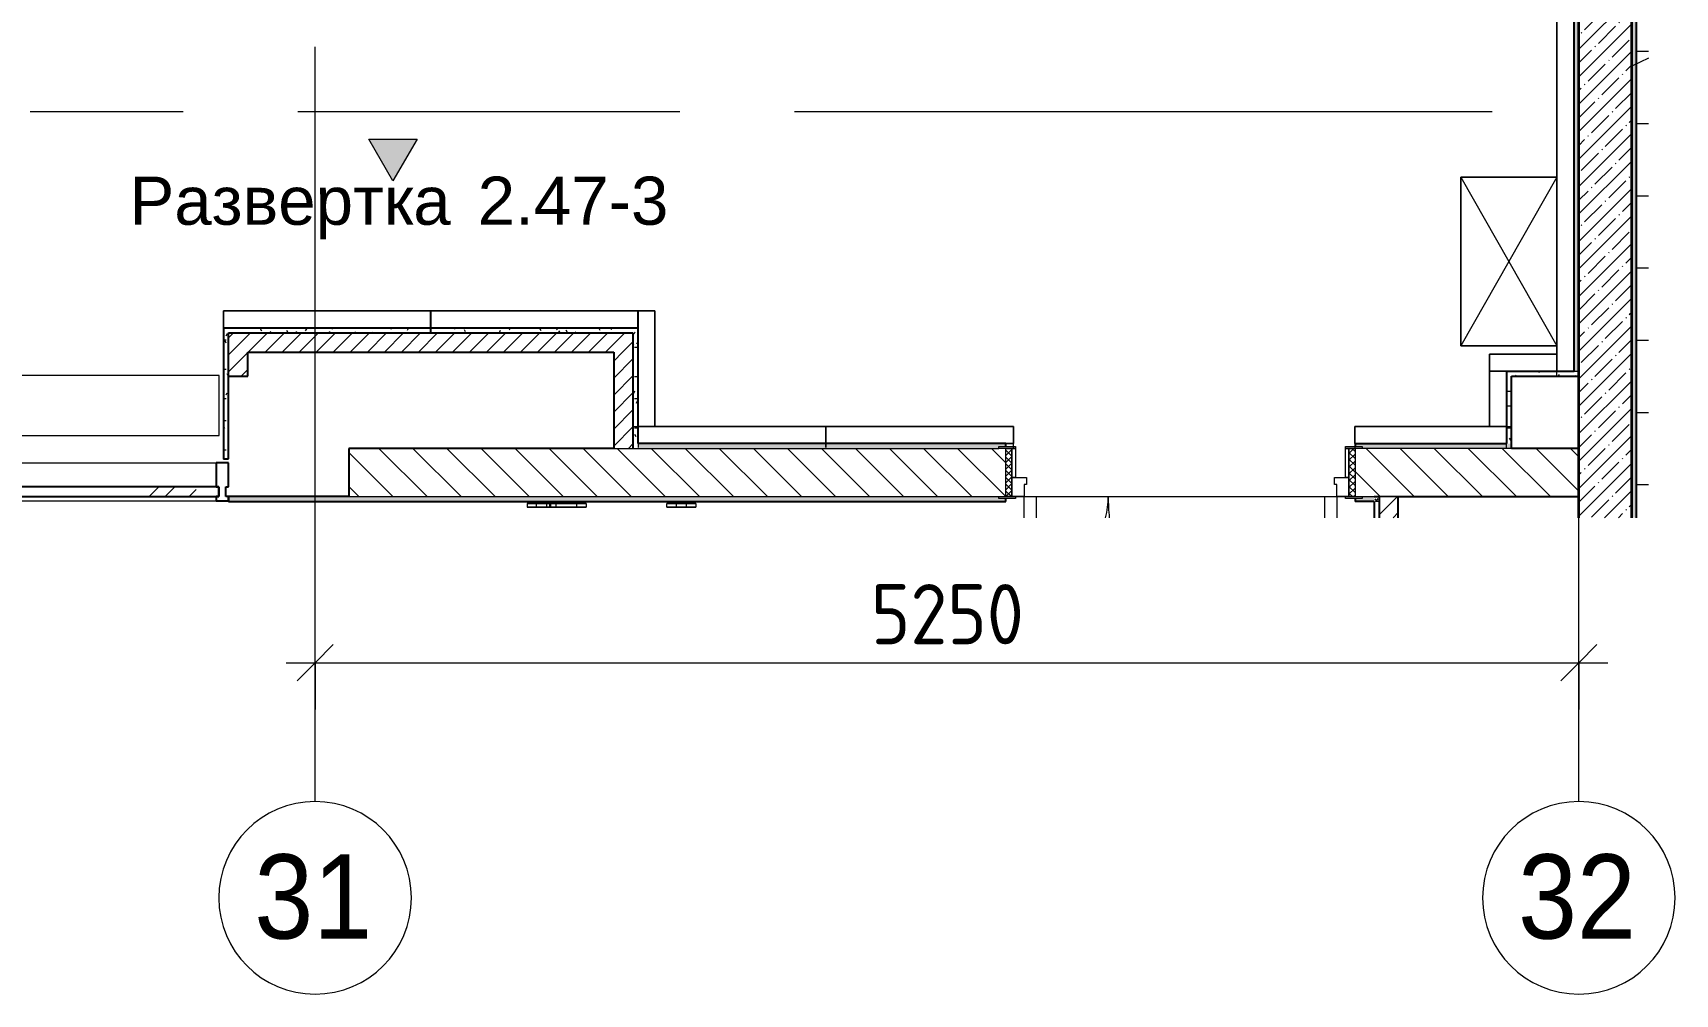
# Model space of a CAD drawing. Header units: millimetres. Extents: x 108302 to 166327, y -1987 to 21700.
# Drawn here: x 114787 to 121610, y 11333 to 15326 of the extents above; entities that cross this region are included whole.
import ezdxf

# ---------------------------------------------------------------- set-up
doc = ezdxf.new("R2010")
doc.units = ezdxf.units.MM
doc.linetypes.add('Осевая', pattern=[3175, 635, -476.25, 1587.5, -476.25])
for name, color, linetype, lineweight in [('A-ANNO-DIMS', 7, 'Continuous', 9), ('A-ANNO-DIMS-100', 7, 'Continuous', 9), ('A-DOOR', 7, 'Continuous', 9), ('A-DOOR-1', 7, 'Continuous', 13), ('A-DOOR-FRAM', 7, 'Continuous', 13), ('A-DOOR-FRAM-1', 7, 'Continuous', 9), ('A-GLAZ-CURT', 7, 'Continuous', 9), ('A-GLAZ-CURT-1', 7, 'Continuous', 25), ('A-GLAZ-CWMG', 7, 'Continuous', 9), ('A-GLAZ-CWMG-1', 7, 'Continuous', 25), ('A-WALL', 7, 'Continuous', 9), ('G-ANNO-SYMB', 7, 'Continuous', 9), ('I-WALL', 7, 'Continuous', 9), ('S-STRS-1', 7, 'Continuous', 9), ('S-STRS-MBND', 7, 'Continuous', 9), ('Оси', 7, 'Continuous', 9), ('Оси-1', 7, 'Continuous', 20), ('Оси-2', 7, 'Осевая', 9)]:
    doc.layers.add(name, color=color, linetype=linetype, lineweight=lineweight)
for name, color, linetype, lineweight, true_color in [('A-WALL-1', 7, 'Continuous', 35, 0x3c3c3c), ('A-WALL-3', 7, 'Continuous', 25, 0x3c3c3c), ('A-WALL-FNSH-1', 7, 'Continuous', 13, 0x3c3c3c), ('I-FURN-1', 7, 'Continuous', 9, 0xf0f0f0)]:
    doc.layers.add(name, color=color, linetype=linetype, lineweight=lineweight, true_color=true_color)
doc.styles.add('Arial', font='arial.ttf', dxfattribs={"width": 0.9, "height": 350})
doc.styles.add('Arial_1', font='arial.ttf', dxfattribs={"height": 200})
doc.styles.add('ISOCPEUR', font='isocpeur.ttf', dxfattribs={"width": 0.9, "height": 250})
doc.dimstyles.new('ISO-2_5_0_9К_БОЛЬШОЙ', dxfattribs={"dimscale": 304.8, "dimtxt": 248.995294, "dimasz": 0.492126, "dimexe": 0.393701, "dimexo": 0.984252, "dimgap": 0, "dimtad": 1, "dimdec": 0, "dimrnd": 10, "dimzin": 0, "dimdsep": 46, "dimtxsty": 'ISOCPEUR', "dimblk1": 'OBLIQUE', "dimblk2": 'OBLIQUE', "dimsah": 1, "dimcen": 0.09, "dimdle": 0.393701, "dimazin": 0, "dimtfac": 1, "dimtdec": 4, "dimtix": 1, "dimtmove": 0, "dimatfit": 3, "dimfxl": 1, "dimtvp": 1, "dimtolj": 1, "dimtzin": 0, "dimarcsym": 2})
pattern_1 = [(45, (0, 0), (-35.35534, 35.35534), [])]
pattern_2 = [(0, (0, 0), (121.92, 30.48), [10.058, -81.382, 10.058, -81.382, -487.68]), (0, (0, 0), (121.92, 30.48), [-182.88, 10.058, -172.822, 10.058, -81.382, -213.36]), (0, (0, 0), (121.92, 30.48), [-457.2, 10.058, -50.902, 10.058, -142.342]), (120, (45.72, 15.24), (-87.356454, 90.345817), [10.058, -81.382, 10.058, -81.382, -487.68]), (120, (45.72, 15.24), (-87.356454, 90.345817), [-182.88, 10.058, -172.822, 10.058, -81.382, -213.36]), (120, (45.72, 15.24), (-87.356454, 90.345817), [-457.2, 10.058, -50.902, 10.058, -142.342]), (240, (60.96, 76.2), (-34.563546, -120.825817), [10.058, -81.382, 10.058, -81.382, -487.68]), (240, (60.96, 76.2), (-34.563546, -120.825817), [-182.88, 10.058, -172.822, 10.058, -81.382, -213.36]), (240, (60.96, 76.2), (-34.563546, -120.825817), [-457.2, 10.058, -50.902, 10.058, -142.342])]

# ---------------------------------------------------------------- blocks, each defined once
blk = doc.blocks.new('Стол базовый прямоугольный - 5_7-26328560-План разверток пом_ 2_47_ Этаж 2')
at = {"layer": 'I-FURN-1'}
for p, q in [((1000, 125), (-1000, 125)), ((-1000, 125), (-1000, -125)), ((1000, -125), (1000, 125)), ((-1000, -125), (1000, -125))]:
    blk.add_line(p, q, dxfattribs=at)
blk = doc.blocks.new('Шкаф параметрический - 1_126-26329240-План разверток пом_ 2_47_ Этаж 2')
at = {"layer": 'I-FURN-1'}
for p, q in [((700, 0), (0, 0)), ((0, 0), (700, 0)), ((0, 0), (700, -400)), ((0, -400), (700, 0)), ((0, 0), (0, -400)), ((0, -400), (0, 0)), ((700, -400), (700, 0)), ((700, 0), (700, -400)), ((0, -400), (700, -400)), ((700, -400), (0, -400))]:
    blk.add_line(p, q, dxfattribs=at)
blk = doc.blocks.new('Дерево_ декор 4 - Дерево_ декор 4-32360992-План разверток пом_ 2_47_ Этаж 2')
at = {"layer": 'I-FURN-1'}
for p, q in [((0, -8.3), (-60, -8.3)), ((-60, -8.3), (-21, -8.3)), ((-60, -8.3), (-60, -24.3)), ((-21, -24.3), (-60, -24.3)), ((-60, -24.3), (0, -24.3)), ((-21, -8.3), (20.9, -8.3)), ((-21, -24.3), (-21, -8.3)), ((20.9, -24.3), (-21, -24.3)), ((38, -8.3), (0, -8.3)), ((0, -24.3), (38, -24.3)), ((20.9, -8.3), (33.1, -8.3)), ((20.9, -8.3), (20.9, -24.3)), ((33.1, -24.3), (20.9, -24.3)), ((33.1, -8.3), (147.2, -8.3)), ((33.1, -8.3), (33.1, -24.3)), ((147.2, -24.3), (33.1, -24.3)), ((60, -8.3), (38, -8.3)), ((185.4, -8.3), (38, -8.3)), ((38, -8.3), (60, -8.3)), ((38, -8.3), (38, -24.3)), ((60, -24.3), (38, -24.3)), ((38, -24.3), (185.4, -24.3)), ((38, -24.3), (60, -24.3)), ((60, -8.3), (60, -24.3)), ((147.2, -8.3), (185.4, -8.3)), ((147.2, -24.3), (147.2, -8.3)), ((185.4, -24.3), (147.2, -24.3)), ((185.4, -8.3), (185.4, -24.3))]:
    blk.add_line(p, q, dxfattribs=at)
blk = doc.blocks.new('Дервево_ ствол_ декор 4 - Дервево_ ствол_ декор 4-30727129-План разверток пом_ 2_47_ Этаж 2')
at = {"layer": 'I-FURN-1'}
for p, q in [((0, -8.3), (-60, -8.3)), ((-60, -8.3), (-40.5, -8.3)), ((-60, -24.3), (-60, -8.3)), ((-40.5, -24.3), (-60, -24.3)), ((-60, -24.3), (0, -24.3)), ((-40.5, -8.3), (-19.5, -8.3)), ((-19.5, -24.3), (-40.5, -24.3)), ((-19.5, -8.3), (19.5, -8.3)), ((-19.5, -24.3), (-19.5, -8.3)), ((19.5, -24.3), (-19.5, -24.3)), ((60, -8.3), (0, -8.3)), ((0, -24.3), (60, -24.3)), ((19.5, -8.3), (33.1, -8.3)), ((19.5, -8.3), (19.5, -24.3)), ((33.1, -24.3), (19.5, -24.3)), ((33.1, -8.3), (60, -8.3)), ((60, -24.3), (33.1, -24.3)), ((60, -8.3), (60, -24.3))]:
    blk.add_line(p, q, dxfattribs=at)
blk = doc.blocks.new('Мат в спортивном зале - Т6_1-31227204-План разверток пом_ 2_47_ Этаж 2')
at = {"layer": 'I-FURN-1'}
for p, q in [((101.3, 925.9), (101.3, 906.7)), ((881.3, 909.3), (101.3, 909.3)), ((101.3, 909.3), (101.3, 839.3)), ((101.3, 839.3), (101.3, 909.3)), ((101.3, 909.3), (881.3, 909.3)), ((881.3, 906.7), (881.3, 925.9)), ((881.3, 839.3), (881.3, 909.3)), ((881.3, 909.3), (881.3, 839.3)), ((101.3, 839.3), (881.3, 839.3)), ((811.3, 839.3), (101.3, 839.3)), ((881.3, 839.3), (811.3, 839.3))]:
    blk.add_line(p, q, dxfattribs=at)
blk = doc.blocks.new('Мат в спортивном зале - Т6-31175905-План разверток пом_ 2_47_ Этаж 2')
at = {"layer": 'I-FURN-1'}
for p, q in [((101.3, 925.9), (101.3, 906.7)), ((881.3, 909.3), (101.3, 909.3)), ((101.3, 909.3), (101.3, 839.3)), ((101.3, 839.3), (101.3, 909.3)), ((101.3, 909.3), (881.3, 909.3)), ((881.3, 906.7), (881.3, 925.9)), ((881.3, 839.3), (881.3, 909.3)), ((881.3, 909.3), (881.3, 839.3)), ((101.3, 839.3), (881.3, 839.3)), ((881.3, 839.3), (101.3, 839.3))]:
    blk.add_line(p, q, dxfattribs=at)
blk = doc.blocks.new('Мат в спортивном зале - Т9-31176880-План разверток пом_ 2_47_ Этаж 2')
at = {"layer": 'I-FURN-1'}
for p, q in [((251.3, 925.9), (251.3, 906.7)), ((881.3, 909.3), (251.3, 909.3)), ((251.3, 909.3), (251.3, 839.3)), ((251.3, 839.3), (251.3, 909.3)), ((251.3, 909.3), (881.3, 909.3)), ((881.3, 906.7), (881.3, 925.9)), ((881.3, 839.3), (881.3, 909.3)), ((881.3, 909.3), (881.3, 839.3)), ((251.3, 839.3), (881.3, 839.3)), ((321.3, 839.3), (251.3, 839.3)), ((881.3, 839.3), (321.3, 839.3))]:
    blk.add_line(p, q, dxfattribs=at)
blk = doc.blocks.new('Мат в спортивном зале - Т13-31176944-План разверток пом_ 2_47_ Этаж 2')
at = {"layer": 'I-FURN-1'}
for p, q in [((651.3, 925.9), (651.3, 906.7)), ((881.3, 909.3), (651.3, 909.3)), ((651.3, 909.3), (651.3, 839.3)), ((651.3, 839.3), (651.3, 909.3)), ((651.3, 909.3), (881.3, 909.3)), ((881.3, 906.7), (881.3, 925.9)), ((881.3, 839.3), (881.3, 909.3)), ((881.3, 909.3), (881.3, 839.3)), ((651.3, 839.3), (881.3, 839.3)), ((881.3, 839.3), (651.3, 839.3))]:
    blk.add_line(p, q, dxfattribs=at)
blk = doc.blocks.new('Мат в спортивном зале - Т12-31176922-План разверток пом_ 2_47_ Этаж 2')
at = {"layer": 'I-FURN-1'}
for p, q in [((601.3, 925.9), (601.3, 906.7)), ((881.3, 909.3), (601.3, 909.3)), ((601.3, 909.3), (601.3, 839.3)), ((601.3, 839.3), (601.3, 909.3)), ((601.3, 909.3), (811.3, 909.3)), ((811.3, 909.3), (881.3, 909.3)), ((881.3, 906.7), (881.3, 925.9)), ((881.3, 839.3), (881.3, 909.3)), ((881.3, 909.3), (881.3, 839.3)), ((601.3, 839.3), (881.3, 839.3)), ((881.3, 839.3), (601.3, 839.3))]:
    blk.add_line(p, q, dxfattribs=at)
blk = doc.blocks.new('Мат в спортивном зале - Т20-31224349-План разверток пом_ 2_47_ Этаж 2')
at = {"layer": 'I-FURN-1'}
for p, q in [((-668.7, 925.9), (-668.7, 906.7)), ((881.3, 909.3), (-668.7, 909.3)), ((-668.7, 909.3), (-668.7, 839.3)), ((-668.7, 839.3), (-668.7, 909.3)), ((-668.7, 909.3), (-666.1, 909.3)), ((-666.1, 909.3), (881.3, 909.3)), ((881.3, 906.7), (881.3, 925.9)), ((881.3, 839.3), (881.3, 909.3)), ((881.3, 909.3), (881.3, 839.3)), ((-668.7, 839.3), (881.3, 839.3)), ((-666.1, 839.3), (-668.7, 839.3)), ((-600.3, 839.3), (-666.1, 839.3)), ((76, 839.3), (-600.3, 839.3)), ((776, 839.3), (76, 839.3)), ((811.3, 839.3), (776, 839.3)), ((881.3, 839.3), (811.3, 839.3))]:
    blk.add_line(p, q, dxfattribs=at)
blk = doc.blocks.new('Мат в спортивном зале - Т24-31224378-План разверток пом_ 2_47_ Этаж 2')
at = {"layer": 'I-FURN-1'}
for p, q in [((21.3, 925.9), (21.3, 906.7)), ((881.3, 909.3), (21.3, 909.3)), ((21.3, 909.3), (21.3, 839.3)), ((21.3, 839.3), (21.3, 909.3)), ((21.3, 909.3), (881.3, 909.3)), ((881.3, 906.7), (881.3, 925.9)), ((881.3, 839.3), (881.3, 909.3)), ((881.3, 909.3), (881.3, 839.3)), ((21.3, 839.3), (881.3, 839.3)), ((881.3, 839.3), (21.3, 839.3))]:
    blk.add_line(p, q, dxfattribs=at)
blk = doc.blocks.new('Мат в спортивном зале - Т25-31224382-План разверток пом_ 2_47_ Этаж 2')
at = {"layer": 'I-FURN-1'}
for p, q in [((401.3, 925.9), (401.3, 906.7)), ((881.3, 909.3), (401.3, 909.3)), ((401.3, 909.3), (401.3, 839.3)), ((401.3, 839.3), (401.3, 909.3)), ((401.3, 909.3), (881.3, 909.3)), ((881.3, 906.7), (881.3, 925.9)), ((881.3, 839.3), (881.3, 909.3)), ((881.3, 909.3), (881.3, 839.3)), ((401.3, 839.3), (881.3, 839.3)), ((881.3, 839.3), (401.3, 839.3))]:
    blk.add_line(p, q, dxfattribs=at)
blk = doc.blocks.new('110_Дверь_СКБ_2Ст - Д-6_п__ ДОО_Дв_1450x2100h_Дверь из раздевальной в коридор-32371698-План разверток пом_ 2_47_ Этаж 2')
at = {"layer": 'A-DOOR'}
h = blk.add_hatch(dxfattribs=at)
h.set_pattern_fill('FP_10', color=256, style=0, pattern_type=2)
h.set_pattern_definition([(225, (1576.41, -164.685), (-14.14214, 14.14214), []), (135, (1576.41, -164.685), (14.14214, 14.14214), [])])
h.paths.add_polyline_path([(737.5, -100), (737.5, 100), (712.5, 100), (712.5, -100)])
at = {"layer": 'A-DOOR-FRAM-1'}
h = blk.add_hatch(dxfattribs=at)
h.set_pattern_fill('FP_11', color=256, style=0, pattern_type=2)
h.set_pattern_definition([(315, (-546.384, -164.685), (-14.1421, -14.1421), []), (225, (-546.384, -164.685), (-14.1421, 14.1421), [])])
h.paths.add_polyline_path([(-687.5, -100), (-687.5, 100), (-712.5, 100), (-712.5, -100)])
at = {"layer": 'A-DOOR'}
for centre, radius, start, end in [((-637.5, -100), 350, 345.47839, 0), ((662.5, -100), 950, 180, 185.28988)]:
    blk.add_arc(centre, radius, start, end, dxfattribs=at)
at = {"layer": 'A-DOOR-1'}
for p, q in [((-637.5, -100), (-587.5, -100)), ((-637.5, -187.5), (-637.5, -100)), ((-587.5, -100), (-587.5, -187.5)), ((612.5, -100), (662.5, -100)), ((612.5, -187.5), (612.5, -100)), ((662.5, -100), (662.5, -187.5))]:
    blk.add_line(p, q, dxfattribs=at)
at = {"layer": 'A-DOOR-FRAM'}
for p, q in [((-742.5, 108), (-672.5, 108)), ((-742.5, 100), (-742.5, 108)), ((-672.5, 100), (-742.5, 100)), ((-712.5, 100), (-687.5, 100)), ((-712.5, -100), (-712.5, 100)), ((-687.5, 100), (-687.5, -100)), ((-687.5, 100), (-672.5, 100)), ((-687.5, -20), (-687.5, 100)), ((-672.5, 108), (-672.5, 100)), ((-672.5, 100), (-672.5, -20)), ((697.5, 100), (697.5, 108)), ((697.5, 108), (767.5, 108)), ((697.5, -20), (697.5, 100)), ((697.5, 100), (712.5, 100)), ((767.5, 100), (697.5, 100)), ((712.5, -100), (712.5, 100)), ((712.5, 100), (737.5, 100)), ((712.5, 100), (712.5, -20)), ((737.5, 100), (737.5, -100)), ((767.5, 108), (767.5, 100)), ((-687.5, -20), (-627.5, -20)), ((-687.5, -100), (-687.5, -20)), ((-672.5, -20), (-687.5, -20)), ((-637.5, -50), (-637.5, -100)), ((-627.5, -50), (-637.5, -50)), ((-627.5, -20), (-627.5, -50)), ((652.5, -20), (712.5, -20)), ((652.5, -50), (652.5, -20)), ((662.5, -50), (652.5, -50)), ((662.5, -100), (662.5, -50)), ((712.5, -20), (697.5, -20)), ((712.5, -20), (712.5, -100)), ((-742.5, -100), (-672.5, -100)), ((-742.5, -108), (-742.5, -100)), ((-672.5, -108), (-742.5, -108)), ((-687.5, -100), (-712.5, -100)), ((-637.5, -100), (-687.5, -100)), ((-672.5, -100), (-672.5, -108)), ((712.5, -100), (662.5, -100)), ((697.5, -108), (697.5, -100)), ((697.5, -100), (767.5, -100)), ((767.5, -108), (697.5, -108)), ((737.5, -100), (712.5, -100)), ((767.5, -100), (767.5, -108))]:
    blk.add_line(p, q, dxfattribs=at)
blk = doc.blocks.new('Системная панель - Стекло - 40мм-32428871-План разверток пом_ 2_47_ Этаж 2')
at = {"layer": 'A-GLAZ-CURT'}
h = blk.add_hatch(dxfattribs=at)
h.set_pattern_fill('FP_12', color=256, style=0, pattern_type=2)
h.set_pattern_definition([(225, (114910, 13300), (282.8427, -282.8427), [200, -600]), (225, (115110, 13400), (282.8427, -282.8427), [600, -200]), (225, (114710, 13500), (282.8427, -282.8427), [200, -600])])
h.paths.add_polyline_path([(-749.5, 0), (-749.5, -40), (749.5, -40), (749.5, 0)])
at = {"layer": 'A-GLAZ-CURT-1'}
for p, q in [((749.5, 0), (-749.5, 0)), ((-749.5, 0), (-749.5, -40)), ((749.5, -40), (749.5, 0)), ((-749.5, -40), (749.5, -40))]:
    blk.add_line(p, q, dxfattribs=at)
blk = doc.blocks.new('Прямоугольный импост - Импост структурный с накладкой - 160мм Темный-32428319-План разверток пом_ 2_47_ Этаж 2')
at = {"layer": 'A-GLAZ-CWMG-1'}
for p, q in [((0, 140), (-50, 140)), ((-50, 140), (-50, 40)), ((0, 40), (0, 140)), ((-50, 40), (-40, 40)), ((-40, 0), (-50, 0)), ((-50, 0), (-50, -17)), ((-40, 40), (-40, 0)), ((-10, 0), (-10, 40)), ((-10, 40), (0, 40)), ((0, 0), (-10, 0)), ((0, -17), (0, 0)), ((-50, -17), (0, -17))]:
    blk.add_line(p, q, dxfattribs=at)
blk = doc.blocks.new('Прямоугольный импост - Импост структурный с накладкой - 160мм Темный-32428868-План разверток пом_ 2_47_ Этаж 2')
at = {"layer": 'A-GLAZ-CWMG'}
for p, q in [((114070.5, 13540), (115549.5, 13540)), ((114070.5, 13383), (115549.5, 13383))]:
    blk.add_line(p, q, dxfattribs=at)
blk = doc.blocks.new('Ось сетки - D8-29747960-План разверток пом_ 2_47_ Этаж 2')
at = {"layer": 'Оси-1'}
for start, end in [(360, 180), (180, 360)]:
    blk.add_arc((0, 0), 4, start, end, dxfattribs=at)
blk = doc.blocks.new('Фасад - Марка фасада_Указатель-25386507-План разверток пом_ 2_47_ Этаж 2')
at = {"layer": 'G-ANNO-SYMB'}
blk.add_hatch(color=256, dxfattribs=at).paths.add_polyline_path([(-1, 0), (0, 1.732), (1, 0), (0, 0)])
for p, q in [((0, 1.732), (-1, 0)), ((1, 0), (0, 1.732)), ((-1, 0), (0, 0)), ((0, 0), (1, 0))]:
    blk.add_line(p, q, dxfattribs=at)
blk = doc.blocks.new('DIMBLOCK5-План разверток пом_ 2_47_ Этаж 2')
at = {"layer": 'A-ANNO-DIMS-100'}
for p, q in [((115960, 12516.1), (115960, 12830)), ((121210, 12516.1), (121210, 12830)), ((115840, 12710), (121330, 12710)), ((115960, 12710), (115960, 12516.1)), ((121210, 12710), (121210, 12516.1))]:
    blk.add_line(p, q, dxfattribs=at)
at = {"layer": 'A-ANNO-DIMS-100', "lineweight": 20}
for p, q in [((115960, 12710), (116035, 12785)), ((121210, 12710), (121285, 12785)), ((115960, 12710), (115885, 12635)), ((121210, 12710), (121135, 12635))]:
    blk.add_line(p, q, dxfattribs=at)
at = {"layer": 'A-ANNO-DIMS-100', "color": 0, "insert": (118269, 13036.6), "char_height": 250, "width": 758.478, "attachment_point": 1, "line_spacing_factor": 1.149209, "style": 'ISOCPEUR'}
blk.add_mtext('5250', dxfattribs=at)
blk = doc.blocks.new('_Oblique')
at = {"color": 0, "linetype": 'ByBlock', "lineweight": -2}
blk.add_line((-0.5, -0.5), (0.5, 0.5), dxfattribs=at)

msp = doc.modelspace()

# ---------------------------------------------------------------- hatches: boundary and pattern name
at = {"layer": 'I-WALL'}
h = msp.add_hatch(dxfattribs=at)
h.set_pattern_fill('FP_8', color=256, style=0, pattern_type=2)
h.set_pattern_definition(pattern_2)
h.paths.add_polyline_path([(121435.1, 13312.5), (121450, 13312.5), (121450, 18830), (121430, 18830), (121430, 13312.5)])
h = msp.add_hatch(dxfattribs=at)
h.set_pattern_fill('FP_8', color=256, style=0, pattern_type=2)
h.set_pattern_definition(pattern_2)
h.paths.add_polyline_path([(121190, 13920), (121210, 13920), (121210, 18610), (121190, 18610), (121190, 14340.5)])
h = msp.add_hatch(dxfattribs=at)
h.set_pattern_fill('FP_1', color=256, style=0, pattern_type=2)
h.set_pattern_definition([(45, (0, 0), (-57.024626, 57.024626), []), (45, (57.025, 0), (-57.024626, 57.024626), [100.806, -20.161, 3.353, -16.808])])
h.paths.add_polyline_path([(121210, 13312.5), (121430, 13312.5), (121430, 18600), (121210, 18600), (121210, 13400)])
h = msp.add_hatch(dxfattribs=at)
h.set_pattern_fill('FP_8', color=256, style=0, pattern_type=2)
h.set_pattern_definition(pattern_2)
h.paths.add_polyline_path([(115600, 13557), (115600, 14100), (115580, 14100), (115580, 13557)])
h = msp.add_hatch(dxfattribs=at)
h.set_pattern_fill('FP_8', color=256, style=0, pattern_type=2)
h.set_pattern_definition(pattern_2)
h.paths.add_polyline_path([(117280.4, 14080), (117300.4, 14080), (117300.4, 14100), (115600, 14100), (115600, 14080), (116135.2, 14080)])
h = msp.add_hatch(dxfattribs=at)
h.set_pattern_fill('FP_6', color=256, style=0, pattern_type=2)
h.set_pattern_definition(pattern_1)
h.paths.add_polyline_path([(115680, 13900), (115680, 14080), (115600, 14080), (115600, 13900)])
h = msp.add_hatch(dxfattribs=at)
h.set_pattern_fill('FP_6', color=256, style=0, pattern_type=2)
h.set_pattern_definition(pattern_1)
h.paths.add_polyline_path([(117280.4, 14000), (117280.4, 14080), (115680, 14080), (115680, 14000), (117200.4, 14000)])
h = msp.add_hatch(dxfattribs=at)
h.set_pattern_fill('FP_8', color=256, style=0, pattern_type=2)
h.set_pattern_definition(pattern_2)
h.paths.add_polyline_path([(117300.4, 13600), (117300.4, 14080), (117280.4, 14080), (117280.4, 13600)])
h = msp.add_hatch(dxfattribs=at)
h.set_pattern_fill('FP_6', color=256, style=0, pattern_type=2)
h.set_pattern_definition(pattern_1)
h.paths.add_polyline_path([(117280.4, 13600), (117280.4, 14000), (117200.4, 14000), (117200.4, 13600)])
h = msp.add_hatch(dxfattribs=at)
h.set_pattern_fill('FP_8', color=256, style=0, pattern_type=2)
h.set_pattern_definition(pattern_2)
h.paths.add_polyline_path([(120930, 13620), (120930, 13920), (120910, 13920), (120910, 13620)])
h = msp.add_hatch(dxfattribs=at)
h.set_pattern_fill('FP_8', color=256, style=0, pattern_type=2)
h.set_pattern_definition(pattern_2)
h.paths.add_polyline_path([(120930, 13900), (121210, 13900), (121210, 13920), (120930, 13920)])
h = msp.add_hatch(dxfattribs=at)
h.set_pattern_fill('FP_3', color=256, style=0, pattern_type=2)
h.set_pattern_definition([(135, (0, 0), (-70.71068, -70.71068), [])])
h.paths.add_polyline_path([(120360, 13400), (121210, 13400), (121210, 13600), (120280, 13600), (120280, 13400), (120310, 13400)])
h.paths.add_polyline_path([(118800, 13400), (118830, 13400), (118830, 13600), (116100.4, 13600), (116100.4, 13400), (116135.2, 13400)])
h = msp.add_hatch(dxfattribs=at)
h.set_pattern_fill('FP_8', color=256, style=0, pattern_type=2)
h.set_pattern_definition(pattern_2)
h.paths.add_polyline_path([(120930, 13600), (120930, 13620), (120280, 13620), (120280, 13608), (120310, 13608), (120310, 13600), (120828.1, 13600)])
h.paths.add_polyline_path([(118800, 13600), (118800, 13608), (118830, 13608), (118830, 13620), (117300.4, 13620), (117300.4, 13600)])
h = msp.add_hatch(dxfattribs=at)
h.set_pattern_fill('FP_8', color=256, style=0, pattern_type=2)
h.set_pattern_definition(pattern_2)
h.paths.add_polyline_path([(120359, 13380), (120360, 13380), (120360, 13400), (120310, 13400), (120310, 13392), (120280, 13392), (120280, 13380), (120310, 13380)])
h.paths.add_polyline_path([(118816.9, 13380), (118830, 13380), (118830, 13392), (118800, 13392), (118800, 13400), (115599.5, 13400), (115599.5, 13380), (118800, 13380)])
h = msp.add_hatch(dxfattribs=at)
h.set_pattern_fill('FP_8', color=256, style=0, pattern_type=2)
h.set_pattern_definition(pattern_2)
h.paths.add_polyline_path([(120360, 13312.5), (120380, 13312.5), (120380, 13400), (120360, 13400), (120360, 13380)])
h = msp.add_hatch(dxfattribs=at)
h.set_pattern_fill('FP_6', color=256, style=0, pattern_type=2)
h.set_pattern_definition(pattern_1)
h.paths.add_polyline_path([(120460, 13312.5), (120460, 13400), (120380, 13400), (120380, 13312.5)])

# ---------------------------------------------------------------- linework, layer by layer
at = {"layer": 'A-WALL'}
for p, q in [((117200.4, 13600), (118800, 13600)), ((120930, 13600), (120310, 13600)), ((116100.4, 13400), (118800, 13400)), ((120310, 13400), (120360, 13400)), ((120460, 13400), (120380, 13400))]:
    msp.add_line(p, q, dxfattribs=at)
at = {"layer": 'A-WALL-1'}
for p, q in [((121210, 13312.5), (121210, 18600)), ((121430, 13312.5), (121430, 18600))]:
    msp.add_line(p, q, dxfattribs=at)
at = {"layer": 'A-WALL-3'}
for p, q in [((121450, 13312.5), (121450, 18830)), ((121190, 13920), (121190, 18580)), ((115580, 14100), (115580, 13557)), ((117300.4, 14100), (115580, 14100)), ((115600, 13557), (115600, 14080)), ((115600, 14080), (117280.4, 14080)), ((117280.4, 14080), (117280.4, 13600)), ((117300.4, 14100), (117300.4, 13620)), ((115680, 13900), (115680, 14000)), ((115680, 14000), (117200.4, 14000)), ((117200.4, 14000), (117200.4, 13600)), ((120910, 13920), (120910, 13620)), ((121190, 13920), (120910, 13920)), ((115600, 13900), (115680, 13900)), ((120930, 13600), (120930, 13900)), ((120930, 13900), (121210, 13900)), ((117200.4, 13600), (116100.4, 13600)), ((116100.4, 13600), (116100.4, 13400)), ((118830, 13620), (117300.4, 13620)), ((118830, 13608), (118830, 13620)), ((120280, 13620), (120280, 13608)), ((120280, 13620), (120910, 13620)), ((121210, 13600), (120930, 13600)), ((115580, 13557), (115600, 13557)), ((116100.4, 13400), (115599.5, 13400)), ((115599.5, 13400), (115599.5, 13380)), ((115599.5, 13380), (118830, 13380)), ((118830, 13380), (118830, 13392)), ((120280, 13392), (120280, 13380)), ((120360, 13380), (120280, 13380)), ((120360, 13400), (120380, 13400)), ((120360, 13380), (120360, 13312.5)), ((120380, 13400), (120380, 13312.5)), ((120460, 13400), (121210, 13400)), ((120460, 13312.5), (120460, 13400))]:
    msp.add_line(p, q, dxfattribs=at)
at = {"layer": 'A-WALL-FNSH-1'}
for p, q in [((121189, 18579), (121189, 13921)), ((121451, 13312.5), (121451, 16520.3)), ((115579, 14101), (115579, 13555)), ((116440, 14101), (115580, 14101)), ((117301.4, 14101), (116441, 14101)), ((117301.4, 13621), (117301.4, 14101)), ((121451, 14050), (121450, 14050)), ((121450, 14048.4), (121451, 14048.4)), ((121189, 13921), (120909, 13921)), ((120909, 13921), (120909, 13621)), ((118830, 13621), (117301.4, 13621)), ((118830, 13620), (118830, 13621)), ((120909, 13621), (120280, 13621)), ((120280, 13621), (120280, 13620)), ((115579, 13555), (115580, 13555)), ((115580, 13555), (115580, 13557)), ((115600, 13380), (115600, 13379)), ((115600, 13379), (118830, 13379)), ((116285.7, 13379), (116285.7, 13378)), ((116285.7, 13378), (117743.8, 13378)), ((117485.4, 13378), (117485.4, 13379)), ((117743.8, 13378), (117743.8, 13379)), ((118830, 13379), (118830, 13380)), ((120280, 13380), (120280, 13379)), ((120280, 13379), (120359, 13379)), ((120359, 13379), (120359, 13312.5))]:
    msp.add_line(p, q, dxfattribs=at)
at = {"layer": 'I-WALL'}
for p, q in [((116285.6, 13379), (116285.6, 13378)), ((116285.6, 13378), (116285.7, 13378)), ((117455.7, 13378), (117455.7, 13379)), ((117485.6, 13378), (117485.6, 13379)), ((121451, 13430.5), (121450, 13430.5)), ((121451, 13430), (121450, 13430))]:
    msp.add_line(p, q, dxfattribs=at)
at = {"layer": 'S-STRS-1'}
for p, q in [((121450, 15250), (121498.6, 15250)), ((121450, 15250), (121498.6, 15250)), ((121450, 14950), (121498.6, 14950)), ((121450, 14950), (121498.6, 14950)), ((121450, 14650), (121498.6, 14650)), ((121450, 14650), (121498.6, 14650)), ((121450, 14350), (121498.6, 14350)), ((121450, 14350), (121498.6, 14350)), ((121450, 14050), (121498.6, 14050)), ((121450, 14050), (121498.6, 14050)), ((121450, 13750), (121498.6, 13750)), ((121450, 13750), (121498.6, 13750)), ((121450, 13450), (121498.6, 13450)), ((121450, 13450), (121498.6, 13450))]:
    msp.add_line(p, q, dxfattribs=at)
at = {"layer": 'S-STRS-MBND'}
for p, q in [((121498.6, 15220.6), (121430, 15188.6)), ((121450, 15250), (121498.6, 15250)), ((121450, 15250), (121498.6, 15250))]:
    msp.add_line(p, q, dxfattribs=at)
at = {"layer": 'Оси'}
for p, q in [((118350, 15000), (120850, 15000)), ((115960, 12133.3), (115960, 14633.3)), ((121210, 12133.3), (121210, 14633.3)), ((118350, 13400), (120850, 13400))]:
    msp.add_line(p, q, dxfattribs=at)
at = {"layer": 'Оси-2'}
for p, q in [((115960, 14633.3), (115960, 19058)), ((121210, 14633.3), (121210, 19058)), ((111601.8, 15000), (118350, 15000)), ((111601.8, 13400), (118350, 13400))]:
    msp.add_line(p, q, dxfattribs=at)

# ---------------------------------------------------------------- block references
at = {"layer": 'A-DOOR'}
msp.add_blockref('110_Дверь_СКБ_2Ст - Д-6_п__ ДОО_Дв_1450x2100h_Дверь из раздевальной в коридор-32371698-План разверток пом_ 2_47_ Этаж 2', (119542.5, 13500), dxfattribs=at)
at = {"layer": 'A-GLAZ-CURT', "rotation": 180}
msp.add_blockref('Системная панель - Стекло - 40мм-32428871-План разверток пом_ 2_47_ Этаж 2', (114810, 13400), dxfattribs=at)
at = {"layer": 'A-GLAZ-CWMG'}
for name, p in [('Прямоугольный импост - Импост структурный с накладкой - 160мм Темный-32428868-План разверток пом_ 2_47_ Этаж 2', (0, 0)), ('Прямоугольный импост - Импост структурный с накладкой - 160мм Темный-32428319-План разверток пом_ 2_47_ Этаж 2', (115599.5, 13400))]:
    msp.add_blockref(name, p, dxfattribs=at)
at = {"layer": 'G-ANNO-SYMB', "extrusion": (0, 0, -1), "xscale": 99.99999999999993, "yscale": 99.99999999999993, "zscale": 99.99999999999993, "rotation": 180}
msp.add_blockref('Фасад - Марка фасада_Указатель-25386507-План разверток пом_ 2_47_ Этаж 2', (-116283.4, 14884.9), dxfattribs=at)
at = {"layer": 'I-FURN-1'}
for name, p, rotation in [('Мат в спортивном зале - Т20-31224349-План разверток пом_ 2_47_ Этаж 2', (120279.7, 14802.3), 270.0000000000001), ('Шкаф параметрический - 1_126-26329240-План разверток пом_ 2_47_ Этаж 2', (121119, 14726.3), 270.0000000000006), ('Мат в спортивном зале - Т24-31224378-План разверток пом_ 2_47_ Этаж 2', (116461.3, 15010.3), 180), ('Мат в спортивном зале - Т24-31224378-План разверток пом_ 2_47_ Этаж 2', (117322.3, 15010.3), 180), ('Мат в спортивном зале - Т25-31224382-План разверток пом_ 2_47_ Этаж 2', (118210.8, 13289.7), 90.00000000000021), ('Мат в спортивном зале - Т12-31176922-План разверток пом_ 2_47_ Этаж 2', (121720.3, 14830.3), 180), ('Мат в спортивном зале - Т13-31176944-План разверток пом_ 2_47_ Этаж 2', (119999.7, 14572.3), 270.0000000000001), ('Стол базовый прямоугольный - 5_7-26328560-План разверток пом_ 2_47_ Этаж 2', (114561.8, 13778.3), 180), ('Мат в спортивном зале - Т6_1-31227204-План разверток пом_ 2_47_ Этаж 2', (118182.7, 14530.3), 180), ('Мат в спортивном зале - Т6-31175905-План разверток пом_ 2_47_ Этаж 2', (118962.7, 14530.3), 180), ('Мат в спортивном зале - Т9-31176880-План разверток пом_ 2_47_ Этаж 2', (121160.3, 14530.3), 180)]:
    msp.add_blockref(name, p, dxfattribs=dict(at, rotation=rotation))
for name, p in [('Дерево_ декор 4 - Дерево_ декор 4-32360992-План разверток пом_ 2_47_ Этаж 2', (116900.4, 13380)), ('Дервево_ ствол_ декор 4 - Дервево_ ствол_ декор 4-30727129-План разверток пом_ 2_47_ Этаж 2', (117481.4, 13380))]:
    msp.add_blockref(name, p, dxfattribs=at)
at = {"layer": 'Оси-1', "xscale": 99.99999999999993, "yscale": 99.99999999999993, "zscale": 99.99999999999993}
for p in [(115960, 11733.3), (121210, 11733.3)]:
    msp.add_blockref('Ось сетки - D8-29747960-План разверток пом_ 2_47_ Этаж 2', p, dxfattribs=at)

# ---------------------------------------------------------------- texts
at = {"layer": 'G-ANNO-SYMB', "char_height": 200, "attachment_point": 1, "style": 'Arial_1'}
for s, insert, width in [('Развертка', (115188.6, 14729.1), 1659.493), (' 2.47-3', (116557.8, 14729.1), 1074.261)]:
    msp.add_mtext(s, dxfattribs=dict(at, insert=insert, width=width))
at = {"layer": 'Оси', "char_height": 350, "width": 606.076, "attachment_point": 1, "style": 'Arial'}
for s, insert in [('31', (115707.4, 11914)), ('32', (120957.4, 11914))]:
    msp.add_mtext(s, dxfattribs=dict(at, insert=insert))

# ---------------------------------------------------------------- dimensions: what is measured, and where the dimension line sits
at = {"layer": 'A-ANNO-DIMS'}
dim = msp.add_linear_dim(base=(121210, 12710), p1=(115960, 12816.1), p2=(121210, 12816.1), dimstyle='ISO-2_5_0_9К_БОЛЬШОЙ', override={"dimpost": '<>', "dimfxl": 5250}, dxfattribs=at)
dim.commit()
dim.dimension.update_dxf_attribs({"geometry": 'DIMBLOCK5-План разверток пом_ 2_47_ Этаж 2', "text_midpoint": (118585, 12835)})

doc.saveas('drawing.dxf')
